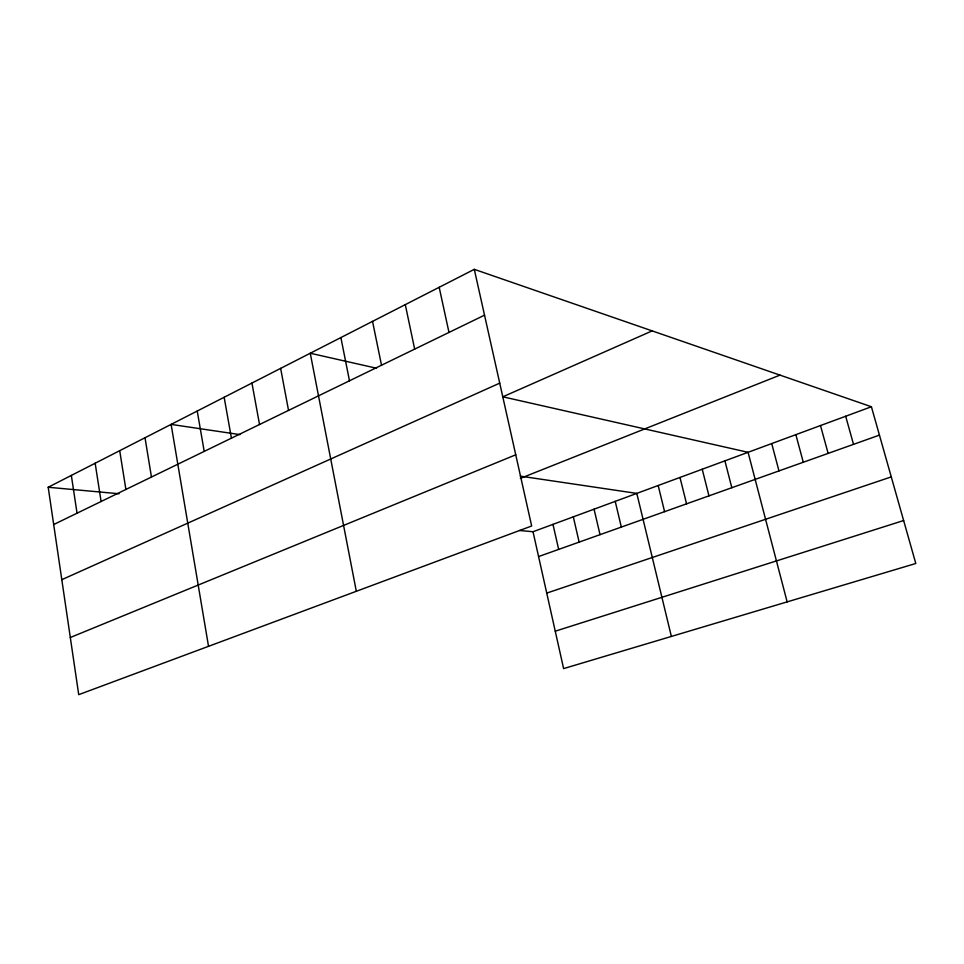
<?xml version="1.0" encoding="UTF-8"?>
<svg xmlns="http://www.w3.org/2000/svg" width="964" height="964" viewBox="0 0 964 964"><rect width="100%" height="100%" fill="white"/><g stroke="black" fill="none" stroke-linecap="round" stroke-linejoin="round"><path stroke-width="1.45" d="M474.288 269.342L531.658 525.995L78.723 694.658L48.2 487.254L474.288 269.342L871.408 406.748L915.8 563.494L563.615 668.594L533.02 531.73L519.584 530.501M53.683 524.549L484.531 315.156M61.804 579.677L499.726 383.142M652.158 330.893L502.822 396.807L748.076 452.309L787.142 601.885M70.312 637.505L515.752 454.803M520.367 478.373L779.996 375.117M533.02 531.73L871.408 406.748M538.575 556.565L879.445 435.113M546.733 593.101L891.278 476.891M555.252 631.191L903.63 520.536M48.2 487.254L119.042 493.761M239.891 434.595L171.11 424.401L208.525 646.314M520.283 476.132L636.806 493.399L671.366 636.445M376.514 368.224L310.263 353.234L356.319 591.281M845.681 416.255L853.514 444.356M820.497 425.558L828.136 453.393M795.854 434.656L803.289 462.25M771.718 443.573L778.972 470.914M724.916 460.864L731.821 487.712M702.226 469.239L708.962 495.858M679.981 477.457L686.561 503.847M658.183 485.507L664.594 511.667M615.225 501.376L621.334 527.079M594.065 509.185L600.03 534.671M573.315 516.849L579.135 542.117M552.975 524.368L558.662 549.42M439.186 287.296L448.983 332.435M405.29 304.636L414.665 349.113M372.538 321.386L381.515 365.223M340.882 337.569L349.486 380.792M280.632 368.381L288.537 410.411M251.941 383.057L259.533 424.509M224.154 397.264L231.432 438.162M197.222 411.05L204.211 451.393M145.01 437.74L151.456 477.035M119.705 450.682L125.898 489.459M95.159 463.238L101.1 501.509M71.336 475.421L77.048 513.197"/></g></svg>
